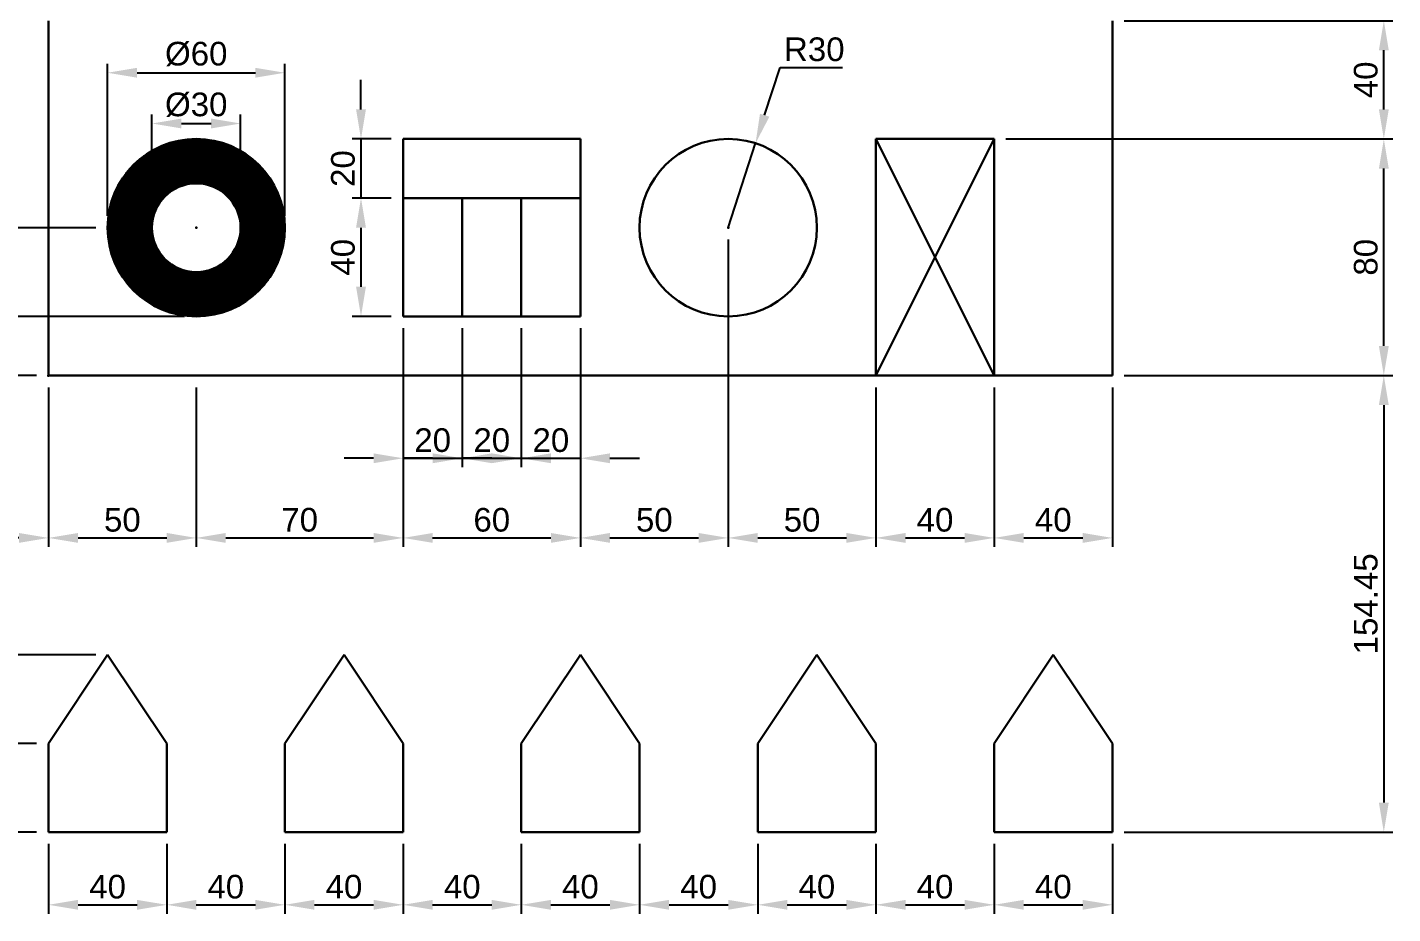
# Model space of a CAD drawing. Header units: inches. Extents: x -261 to 455, y -182 to 438.
# Drawn here: x -7.2 to 454.9, y -182 to 117.8 of the extents above; entities that cross this region are included whole.
import ezdxf

# ---------------------------------------------------------------- set-up
doc = ezdxf.new("R2010")
doc.units = ezdxf.units.IN
doc.header["$MEASUREMENT"] = 0
doc.header["$PDSIZE"] = 5
doc.layers.add('Matmenys', color=150, linetype='Continuous')
doc.layers.add('Pagrindinis', color=7, linetype='Continuous', lineweight=30)
doc.styles.get("Standard").update_dxf_attribs({"font": 'arial.ttf'})
doc.dimstyles.new('Paprastas', dxfattribs={"dimtxt": 8, "dimasz": 10, "dimexe": 3, "dimexo": 4, "dimgap": 2, "dimtad": 1, "dimdec": 4, "dimdsep": 46, "dimtxsty": 'Standard', "dimcen": 0.09, "dimadec": 0, "dimazin": 0, "dimtfac": 1, "dimtdec": 4, "dimtmove": 0, "dimatfit": 1, "dimfxl": 1, "dimtolj": 1, "dimtzin": 0, "dimarcsym": 0})
doc.dimstyles.new('Paprastas$4', dxfattribs={"dimtxt": 8, "dimasz": 10, "dimexe": 3, "dimexo": 4, "dimgap": 2, "dimtad": 1, "dimtih": 1, "dimtoh": 1, "dimdec": 4, "dimdsep": 46, "dimtxsty": 'Standard', "dimcen": 0.09, "dimadec": 0, "dimazin": 0, "dimtfac": 1, "dimtdec": 4, "dimtmove": 0, "dimatfit": 1, "dimfxl": 1, "dimtolj": 1, "dimtzin": 0, "dimarcsym": 0})

# ---------------------------------------------------------------- blocks, each defined once
blk = doc.blocks.new('*D2')
at = {"layer": 'Defpoints', "color": 0, "transparency": 16777216}
for p in [(-88, 0), (0, 0), (-88, -54.93)]:
    blk.add_point(p, dxfattribs=at)
at = {"layer": 'Matmenys', "color": 0, "lineweight": -2, "transparency": 16777216}
for p, q in [((-88, -4), (-88, -57.93)), ((0, -4), (0, -57.93)), ((-10, -54.93), (-78, -54.93))]:
    blk.add_line(p, q, dxfattribs=at)
at = {"layer": 'Matmenys', "color": 0, "transparency": 16777216}
for points in [[(-78, -53.26), (-78, -56.6), (-88, -54.93)], [(-10, -53.26), (-10, -56.6), (0, -54.93)]]:
    blk.add_solid(points, dxfattribs=at)
at = {"layer": 'Matmenys', "color": 0, "transparency": 16777216, "insert": (-44, -48.85), "char_height": 8, "attachment_point": 5}
blk.add_mtext('\\A1;88', dxfattribs=at)
blk = doc.blocks.new('*D3')
at = {"layer": 'Defpoints', "color": 0, "transparency": 16777216}
for p in [(0, 0), (50, 0), (50, -54.93)]:
    blk.add_point(p, dxfattribs=at)
at = {"layer": 'Matmenys', "color": 0, "lineweight": -2, "transparency": 16777216}
for p, q in [((0, -4), (0, -57.93)), ((50, -4), (50, -57.93)), ((10, -54.93), (40, -54.93))]:
    blk.add_line(p, q, dxfattribs=at)
at = {"layer": 'Matmenys', "color": 0, "transparency": 16777216}
for points in [[(10, -53.26), (10, -56.6), (0, -54.93)], [(40, -53.26), (40, -56.6), (50, -54.93)]]:
    blk.add_solid(points, dxfattribs=at)
at = {"layer": 'Matmenys', "color": 0, "transparency": 16777216, "insert": (25, -48.85), "char_height": 8, "attachment_point": 5}
blk.add_mtext('\\A1;50', dxfattribs=at)
blk = doc.blocks.new('*D4')
at = {"layer": 'Defpoints', "color": 0, "transparency": 16777216}
for p in [(50, 0), (120, 0), (120, -54.93)]:
    blk.add_point(p, dxfattribs=at)
at = {"layer": 'Matmenys', "color": 0, "lineweight": -2, "transparency": 16777216}
for p, q in [((50, -4), (50, -57.93)), ((120, -4), (120, -57.93)), ((60, -54.93), (110, -54.93))]:
    blk.add_line(p, q, dxfattribs=at)
at = {"layer": 'Matmenys', "color": 0, "transparency": 16777216}
for points in [[(60, -53.26), (60, -56.6), (50, -54.93)], [(110, -53.26), (110, -56.6), (120, -54.93)]]:
    blk.add_solid(points, dxfattribs=at)
at = {"layer": 'Matmenys', "color": 0, "transparency": 16777216, "insert": (85, -48.85), "char_height": 8, "attachment_point": 5}
blk.add_mtext('\\A1;70', dxfattribs=at)
blk = doc.blocks.new('*D5')
at = {"layer": 'Defpoints', "color": 0, "transparency": 16777216}
for p in [(120, 0), (180, 0), (180, -54.93)]:
    blk.add_point(p, dxfattribs=at)
at = {"layer": 'Matmenys', "color": 0, "lineweight": -2, "transparency": 16777216}
for p, q in [((120, -4), (120, -57.93)), ((180, -4), (180, -57.93)), ((130, -54.93), (170, -54.93))]:
    blk.add_line(p, q, dxfattribs=at)
at = {"layer": 'Matmenys', "color": 0, "transparency": 16777216}
for points in [[(130, -53.26), (130, -56.6), (120, -54.93)], [(170, -53.26), (170, -56.6), (180, -54.93)]]:
    blk.add_solid(points, dxfattribs=at)
at = {"layer": 'Matmenys', "color": 0, "transparency": 16777216, "insert": (150, -48.85), "char_height": 8, "attachment_point": 5}
blk.add_mtext('\\A1;60', dxfattribs=at)
blk = doc.blocks.new('*D6')
at = {"layer": 'Defpoints', "color": 0, "transparency": 16777216}
for p in [(120, 20), (140, 20), (140, -27.99)]:
    blk.add_point(p, dxfattribs=at)
at = {"layer": 'Matmenys', "color": 0, "lineweight": -2, "transparency": 16777216}
for p, q in [((120, 16), (120, -30.99)), ((140, 16), (140, -30.99)), ((110, -27.99), (100, -27.99)), ((120, -27.99), (140, -27.99)), ((150, -27.99), (160, -27.99))]:
    blk.add_line(p, q, dxfattribs=at)
at = {"layer": 'Matmenys', "color": 0, "transparency": 16777216}
for points in [[(110, -26.33), (110, -29.66), (120, -27.99)], [(150, -26.33), (150, -29.66), (140, -27.99)]]:
    blk.add_solid(points, dxfattribs=at)
at = {"layer": 'Matmenys', "color": 0, "transparency": 16777216, "insert": (130, -21.91), "char_height": 8, "attachment_point": 5}
blk.add_mtext('\\A1;20', dxfattribs=at)
blk = doc.blocks.new('*D7')
at = {"layer": 'Defpoints', "color": 0, "transparency": 16777216}
for p in [(140, 20), (160, 20), (160, -27.99)]:
    blk.add_point(p, dxfattribs=at)
at = {"layer": 'Matmenys', "color": 0, "lineweight": -2, "transparency": 16777216}
for p, q in [((140, 16), (140, -30.99)), ((160, 16), (160, -30.99)), ((130, -27.99), (120, -27.99)), ((140, -27.99), (160, -27.99)), ((170, -27.99), (180, -27.99))]:
    blk.add_line(p, q, dxfattribs=at)
at = {"layer": 'Matmenys', "color": 0, "transparency": 16777216}
for points in [[(130, -26.33), (130, -29.66), (140, -27.99)], [(170, -26.33), (170, -29.66), (160, -27.99)]]:
    blk.add_solid(points, dxfattribs=at)
at = {"layer": 'Matmenys', "color": 0, "transparency": 16777216, "insert": (150, -21.91), "char_height": 8, "attachment_point": 5}
blk.add_mtext('\\A1;20', dxfattribs=at)
blk = doc.blocks.new('*D8')
at = {"layer": 'Defpoints', "color": 0, "transparency": 16777216}
for p in [(160, 20), (180, 20), (180, -27.99)]:
    blk.add_point(p, dxfattribs=at)
at = {"layer": 'Matmenys', "color": 0, "lineweight": -2, "transparency": 16777216}
for p, q in [((160, 16), (160, -30.99)), ((180, 16), (180, -30.99)), ((150, -27.99), (140, -27.99)), ((160, -27.99), (180, -27.99)), ((190, -27.99), (200, -27.99))]:
    blk.add_line(p, q, dxfattribs=at)
at = {"layer": 'Matmenys', "color": 0, "transparency": 16777216}
for points in [[(150, -26.33), (150, -29.66), (160, -27.99)], [(190, -26.33), (190, -29.66), (180, -27.99)]]:
    blk.add_solid(points, dxfattribs=at)
at = {"layer": 'Matmenys', "color": 0, "transparency": 16777216, "insert": (170, -21.91), "char_height": 8, "attachment_point": 5}
blk.add_mtext('\\A1;20', dxfattribs=at)
blk = doc.blocks.new('*D9')
at = {"layer": 'Defpoints', "color": 0, "transparency": 16777216}
for p in [(180, 0), (230, 0), (230, -54.93)]:
    blk.add_point(p, dxfattribs=at)
at = {"layer": 'Matmenys', "color": 0, "lineweight": -2, "transparency": 16777216}
for p, q in [((180, -4), (180, -57.93)), ((230, -4), (230, -57.93)), ((190, -54.93), (220, -54.93))]:
    blk.add_line(p, q, dxfattribs=at)
at = {"layer": 'Matmenys', "color": 0, "transparency": 16777216}
for points in [[(190, -53.26), (190, -56.6), (180, -54.93)], [(220, -53.26), (220, -56.6), (230, -54.93)]]:
    blk.add_solid(points, dxfattribs=at)
at = {"layer": 'Matmenys', "color": 0, "transparency": 16777216, "insert": (205, -48.85), "char_height": 8, "attachment_point": 5}
blk.add_mtext('\\A1;50', dxfattribs=at)
blk = doc.blocks.new('*D10')
at = {"layer": 'Defpoints', "color": 0, "transparency": 16777216}
for p in [(-21.33, 20), (0, 20), (0, 0)]:
    blk.add_point(p, dxfattribs=at)
at = {"layer": 'Matmenys', "color": 0, "lineweight": -2, "transparency": 16777216}
for p, q in [((-21.33, 30), (-21.33, 40)), ((-4, 20), (-24.33, 20)), ((-21.33, 0), (-21.33, 20)), ((-4, 0), (-24.33, 0)), ((-21.33, -10), (-21.33, -20))]:
    blk.add_line(p, q, dxfattribs=at)
at = {"layer": 'Matmenys', "color": 0, "transparency": 16777216}
for points in [[(-23, 30), (-19.66, 30), (-21.33, 20)], [(-23, -10), (-19.66, -10), (-21.33, 0)]]:
    blk.add_solid(points, dxfattribs=at)
at = {"layer": 'Matmenys', "color": 0, "transparency": 16777216, "insert": (-27.41, 10), "char_height": 8, "attachment_point": 5, "rotation": 90}
blk.add_mtext('\\A1;20', dxfattribs=at)
blk = doc.blocks.new('*D11')
at = {"layer": 'Defpoints', "color": 0, "transparency": 16777216}
for p in [(-21.33, 50), (20, 50), (50, 20)]:
    blk.add_point(p, dxfattribs=at)
at = {"layer": 'Matmenys', "color": 0, "lineweight": -2, "transparency": 16777216}
for p, q in [((16, 50), (-24.33, 50)), ((-21.33, 30), (-21.33, 40)), ((46, 20), (-24.33, 20))]:
    blk.add_line(p, q, dxfattribs=at)
at = {"layer": 'Matmenys', "color": 0, "transparency": 16777216}
for points in [[(-23, 40), (-19.66, 40), (-21.33, 50)], [(-23, 30), (-19.66, 30), (-21.33, 20)]]:
    blk.add_solid(points, dxfattribs=at)
at = {"layer": 'Matmenys', "color": 0, "transparency": 16777216, "insert": (-27.42, 35), "char_height": 8, "attachment_point": 5, "rotation": 90}
blk.add_mtext('\\A1;30', dxfattribs=at)
blk = doc.blocks.new('*D13')
at = {"layer": 'Defpoints', "color": 0, "transparency": 16777216}
for p in [(80, 102.41), (20, 50), (80, 50)]:
    blk.add_point(p, dxfattribs=at)
at = {"layer": 'Matmenys', "color": 0, "lineweight": -2, "transparency": 16777216}
for p, q in [((20, 54), (20, 105.41)), ((30, 102.41), (70, 102.41)), ((80, 54), (80, 105.41))]:
    blk.add_line(p, q, dxfattribs=at)
at = {"layer": 'Matmenys', "color": 0, "transparency": 16777216}
for points in [[(30, 104.08), (30, 100.74), (20, 102.41)], [(70, 104.08), (70, 100.74), (80, 102.41)]]:
    blk.add_solid(points, dxfattribs=at)
at = {"layer": 'Matmenys', "color": 0, "transparency": 16777216, "insert": (50, 108.72), "char_height": 8, "attachment_point": 5}
blk.add_mtext('\\A1;%%C60', dxfattribs=at)
blk = doc.blocks.new('*D14')
at = {"layer": 'Defpoints', "color": 0, "transparency": 16777216}
for p in [(65, 85.24), (35, 50), (65, 50)]:
    blk.add_point(p, dxfattribs=at)
at = {"layer": 'Matmenys', "color": 0, "lineweight": -2, "transparency": 16777216}
for p, q in [((35, 54), (35, 88.24)), ((65, 54), (65, 88.24)), ((45, 85.24), (55, 85.24))]:
    blk.add_line(p, q, dxfattribs=at)
at = {"layer": 'Matmenys', "color": 0, "transparency": 16777216}
for points in [[(45, 86.91), (45, 83.58), (35, 85.24)], [(55, 86.91), (55, 83.58), (65, 85.24)]]:
    blk.add_solid(points, dxfattribs=at)
at = {"layer": 'Matmenys', "color": 0, "transparency": 16777216, "insert": (50, 91.55), "char_height": 8, "attachment_point": 5}
blk.add_mtext('\\A1;%%C30', dxfattribs=at)
blk = doc.blocks.new('*D15')
at = {"layer": 'Defpoints', "color": 0, "transparency": 16777216}
for p in [(120, 80), (105.75, 60), (120, 60)]:
    blk.add_point(p, dxfattribs=at)
at = {"layer": 'Matmenys', "color": 0, "lineweight": -2, "transparency": 16777216}
for p, q in [((105.75, 90), (105.75, 100)), ((116, 80), (102.75, 80)), ((105.75, 80), (105.75, 60)), ((116, 60), (102.75, 60)), ((105.75, 50), (105.75, 40))]:
    blk.add_line(p, q, dxfattribs=at)
at = {"layer": 'Matmenys', "color": 0, "transparency": 16777216}
for points in [[(104.08, 90), (107.42, 90), (105.75, 80)], [(104.08, 50), (107.42, 50), (105.75, 60)]]:
    blk.add_solid(points, dxfattribs=at)
at = {"layer": 'Matmenys', "color": 0, "transparency": 16777216, "insert": (99.67, 70), "char_height": 8, "attachment_point": 5, "rotation": 90}
blk.add_mtext('\\A1;20', dxfattribs=at)
blk = doc.blocks.new('*D16')
at = {"layer": 'Defpoints', "color": 0, "transparency": 16777216}
for p in [(120, 60), (105.75, 20), (120, 20)]:
    blk.add_point(p, dxfattribs=at)
at = {"layer": 'Matmenys', "color": 0, "lineweight": -2, "transparency": 16777216}
for p, q in [((116, 60), (102.75, 60)), ((105.75, 50), (105.75, 30)), ((116, 20), (102.75, 20))]:
    blk.add_line(p, q, dxfattribs=at)
at = {"layer": 'Matmenys', "color": 0, "transparency": 16777216}
for points in [[(104.08, 50), (107.42, 50), (105.75, 60)], [(104.08, 30), (107.42, 30), (105.75, 20)]]:
    blk.add_solid(points, dxfattribs=at)
at = {"layer": 'Matmenys', "color": 0, "transparency": 16777216, "insert": (99.67, 40), "char_height": 8, "attachment_point": 5, "rotation": 90}
blk.add_mtext('\\A1;40', dxfattribs=at)
blk = doc.blocks.new('*D22')
at = {"layer": 'Defpoints', "color": 0, "transparency": 16777216}
for p in [(-14.41, -94.45), (20, -94.45), (0, -124.45)]:
    blk.add_point(p, dxfattribs=at)
at = {"layer": 'Matmenys', "color": 0, "lineweight": -2, "transparency": 16777216}
for p, q in [((16, -94.45), (-17.41, -94.45)), ((-14.41, -114.45), (-14.41, -104.45)), ((-4, -124.45), (-17.41, -124.45))]:
    blk.add_line(p, q, dxfattribs=at)
at = {"layer": 'Matmenys', "color": 0, "transparency": 16777216}
for points in [[(-16.07, -104.45), (-12.74, -104.45), (-14.41, -94.45)], [(-16.07, -114.45), (-12.74, -114.45), (-14.41, -124.45)]]:
    blk.add_solid(points, dxfattribs=at)
at = {"layer": 'Matmenys', "color": 0, "transparency": 16777216, "insert": (-20.49, -109.45), "char_height": 8, "attachment_point": 5, "rotation": 90}
blk.add_mtext('\\A1;30', dxfattribs=at)
blk = doc.blocks.new('*D23')
at = {"layer": 'Defpoints', "color": 0, "transparency": 16777216}
for p in [(0, -124.45), (-14.41, -154.45), (0, -154.45)]:
    blk.add_point(p, dxfattribs=at)
at = {"layer": 'Matmenys', "color": 0, "lineweight": -2, "transparency": 16777216}
for p, q in [((-4, -124.45), (-17.41, -124.45)), ((-14.41, -134.45), (-14.41, -144.45)), ((-4, -154.45), (-17.41, -154.45))]:
    blk.add_line(p, q, dxfattribs=at)
at = {"layer": 'Matmenys', "color": 0, "transparency": 16777216}
for points in [[(-16.07, -134.45), (-12.74, -134.45), (-14.41, -124.45)], [(-16.07, -144.45), (-12.74, -144.45), (-14.41, -154.45)]]:
    blk.add_solid(points, dxfattribs=at)
at = {"layer": 'Matmenys', "color": 0, "transparency": 16777216, "insert": (-20.49, -139.45), "char_height": 8, "attachment_point": 5, "rotation": 90}
blk.add_mtext('\\A1;30', dxfattribs=at)
blk = doc.blocks.new('*D24')
at = {"layer": 'Defpoints', "color": 0, "transparency": 16777216}
for p in [(0, -154.45), (40, -154.45), (40, -179.03)]:
    blk.add_point(p, dxfattribs=at)
at = {"layer": 'Matmenys', "color": 0, "lineweight": -2, "transparency": 16777216}
for p, q in [((0, -158.45), (0, -182.03)), ((40, -158.45), (40, -182.03)), ((10, -179.03), (30, -179.03))]:
    blk.add_line(p, q, dxfattribs=at)
at = {"layer": 'Matmenys', "color": 0, "transparency": 16777216}
for points in [[(10, -177.37), (10, -180.7), (0, -179.03)], [(30, -177.37), (30, -180.7), (40, -179.03)]]:
    blk.add_solid(points, dxfattribs=at)
at = {"layer": 'Matmenys', "color": 0, "transparency": 16777216, "insert": (20, -172.95), "char_height": 8, "attachment_point": 5}
blk.add_mtext('\\A1;40', dxfattribs=at)
blk = doc.blocks.new('*D25')
at = {"layer": 'Defpoints', "color": 0, "transparency": 16777216}
for p in [(40, -154.45), (80, -154.45), (80, -179.03)]:
    blk.add_point(p, dxfattribs=at)
at = {"layer": 'Matmenys', "color": 0, "lineweight": -2, "transparency": 16777216}
for p, q in [((40, -158.45), (40, -182.03)), ((80, -158.45), (80, -182.03)), ((50, -179.03), (70, -179.03))]:
    blk.add_line(p, q, dxfattribs=at)
at = {"layer": 'Matmenys', "color": 0, "transparency": 16777216}
for points in [[(50, -177.37), (50, -180.7), (40, -179.03)], [(70, -177.37), (70, -180.7), (80, -179.03)]]:
    blk.add_solid(points, dxfattribs=at)
at = {"layer": 'Matmenys', "color": 0, "transparency": 16777216, "insert": (60, -172.95), "char_height": 8, "attachment_point": 5}
blk.add_mtext('\\A1;40', dxfattribs=at)
blk = doc.blocks.new('*D26')
at = {"layer": 'Defpoints', "color": 0, "transparency": 16777216}
for p in [(80, -154.45), (120, -154.45), (120, -179.03)]:
    blk.add_point(p, dxfattribs=at)
at = {"layer": 'Matmenys', "color": 0, "lineweight": -2, "transparency": 16777216}
for p, q in [((80, -158.45), (80, -182.03)), ((120, -158.45), (120, -182.03)), ((90, -179.03), (110, -179.03))]:
    blk.add_line(p, q, dxfattribs=at)
at = {"layer": 'Matmenys', "color": 0, "transparency": 16777216}
for points in [[(90, -177.37), (90, -180.7), (80, -179.03)], [(110, -177.37), (110, -180.7), (120, -179.03)]]:
    blk.add_solid(points, dxfattribs=at)
at = {"layer": 'Matmenys', "color": 0, "transparency": 16777216, "insert": (100, -172.95), "char_height": 8, "attachment_point": 5}
blk.add_mtext('\\A1;40', dxfattribs=at)
blk = doc.blocks.new('*D27')
at = {"layer": 'Defpoints', "color": 0, "transparency": 16777216}
for p in [(120, -154.45), (160, -154.45), (160, -179.03)]:
    blk.add_point(p, dxfattribs=at)
at = {"layer": 'Matmenys', "color": 0, "lineweight": -2, "transparency": 16777216}
for p, q in [((120, -158.45), (120, -182.03)), ((160, -158.45), (160, -182.03)), ((130, -179.03), (150, -179.03))]:
    blk.add_line(p, q, dxfattribs=at)
at = {"layer": 'Matmenys', "color": 0, "transparency": 16777216}
for points in [[(130, -177.37), (130, -180.7), (120, -179.03)], [(150, -177.37), (150, -180.7), (160, -179.03)]]:
    blk.add_solid(points, dxfattribs=at)
at = {"layer": 'Matmenys', "color": 0, "transparency": 16777216, "insert": (140, -172.95), "char_height": 8, "attachment_point": 5}
blk.add_mtext('\\A1;40', dxfattribs=at)
blk = doc.blocks.new('*D28')
at = {"layer": 'Defpoints', "color": 0, "transparency": 16777216}
for p in [(160, -154.45), (200, -154.45), (200, -179.03)]:
    blk.add_point(p, dxfattribs=at)
at = {"layer": 'Matmenys', "color": 0, "lineweight": -2, "transparency": 16777216}
for p, q in [((160, -158.45), (160, -182.03)), ((200, -158.45), (200, -182.03)), ((170, -179.03), (190, -179.03))]:
    blk.add_line(p, q, dxfattribs=at)
at = {"layer": 'Matmenys', "color": 0, "transparency": 16777216}
for points in [[(170, -177.37), (170, -180.7), (160, -179.03)], [(190, -177.37), (190, -180.7), (200, -179.03)]]:
    blk.add_solid(points, dxfattribs=at)
at = {"layer": 'Matmenys', "color": 0, "transparency": 16777216, "insert": (180, -172.95), "char_height": 8, "attachment_point": 5}
blk.add_mtext('\\A1;40', dxfattribs=at)
blk = doc.blocks.new('*D29')
at = {"layer": 'Defpoints', "color": 0, "transparency": 16777216}
for p in [(200, -154.45), (240, -154.45), (240, -179.03)]:
    blk.add_point(p, dxfattribs=at)
at = {"layer": 'Matmenys', "color": 0, "lineweight": -2, "transparency": 16777216}
for p, q in [((200, -158.45), (200, -182.03)), ((240, -158.45), (240, -182.03)), ((210, -179.03), (230, -179.03))]:
    blk.add_line(p, q, dxfattribs=at)
at = {"layer": 'Matmenys', "color": 0, "transparency": 16777216}
for points in [[(210, -177.37), (210, -180.7), (200, -179.03)], [(230, -177.37), (230, -180.7), (240, -179.03)]]:
    blk.add_solid(points, dxfattribs=at)
at = {"layer": 'Matmenys', "color": 0, "transparency": 16777216, "insert": (220, -172.95), "char_height": 8, "attachment_point": 5}
blk.add_mtext('\\A1;40', dxfattribs=at)
blk = doc.blocks.new('*D30')
at = {"layer": 'Defpoints', "color": 0, "transparency": 16777216}
for p in [(240, -154.45), (280, -154.45), (280, -179.03)]:
    blk.add_point(p, dxfattribs=at)
at = {"layer": 'Matmenys', "color": 0, "lineweight": -2, "transparency": 16777216}
for p, q in [((240, -158.45), (240, -182.03)), ((280, -158.45), (280, -182.03)), ((250, -179.03), (270, -179.03))]:
    blk.add_line(p, q, dxfattribs=at)
at = {"layer": 'Matmenys', "color": 0, "transparency": 16777216}
for points in [[(250, -177.37), (250, -180.7), (240, -179.03)], [(270, -177.37), (270, -180.7), (280, -179.03)]]:
    blk.add_solid(points, dxfattribs=at)
at = {"layer": 'Matmenys', "color": 0, "transparency": 16777216, "insert": (260, -172.95), "char_height": 8, "attachment_point": 5}
blk.add_mtext('\\A1;40', dxfattribs=at)
blk = doc.blocks.new('*D31')
at = {"layer": 'Defpoints', "color": 0, "transparency": 16777216}
for p in [(280, -154.45), (320, -154.45), (320, -179.03)]:
    blk.add_point(p, dxfattribs=at)
at = {"layer": 'Matmenys', "color": 0, "lineweight": -2, "transparency": 16777216}
for p, q in [((280, -158.45), (280, -182.03)), ((320, -158.45), (320, -182.03)), ((290, -179.03), (310, -179.03))]:
    blk.add_line(p, q, dxfattribs=at)
at = {"layer": 'Matmenys', "color": 0, "transparency": 16777216}
for points in [[(290, -177.37), (290, -180.7), (280, -179.03)], [(310, -177.37), (310, -180.7), (320, -179.03)]]:
    blk.add_solid(points, dxfattribs=at)
at = {"layer": 'Matmenys', "color": 0, "transparency": 16777216, "insert": (300, -172.95), "char_height": 8, "attachment_point": 5}
blk.add_mtext('\\A1;40', dxfattribs=at)
blk = doc.blocks.new('*D32')
at = {"layer": 'Defpoints', "color": 0, "transparency": 16777216}
for p in [(320, -154.45), (360, -154.45), (360, -179.03)]:
    blk.add_point(p, dxfattribs=at)
at = {"layer": 'Matmenys', "color": 0, "lineweight": -2, "transparency": 16777216}
for p, q in [((320, -158.45), (320, -182.03)), ((360, -158.45), (360, -182.03)), ((330, -179.03), (350, -179.03))]:
    blk.add_line(p, q, dxfattribs=at)
at = {"layer": 'Matmenys', "color": 0, "transparency": 16777216}
for points in [[(330, -177.37), (330, -180.7), (320, -179.03)], [(350, -177.37), (350, -180.7), (360, -179.03)]]:
    blk.add_solid(points, dxfattribs=at)
at = {"layer": 'Matmenys', "color": 0, "transparency": 16777216, "insert": (340, -172.95), "char_height": 8, "attachment_point": 5}
blk.add_mtext('\\A1;40', dxfattribs=at)
blk = doc.blocks.new('*D33')
at = {"layer": 'Defpoints', "color": 0, "transparency": 16777216}
for p in [(239.26, 78.54), (230, 50)]:
    blk.add_point(p, dxfattribs=at)
at = {"layer": 'Matmenys', "color": 0, "lineweight": -2, "transparency": 16777216}
for p, q in [((242.34, 88.05), (247.59, 104.21)), ((247.59, 104.21), (268.67, 104.21)), ((230, 50), (239.26, 78.54))]:
    blk.add_line(p, q, dxfattribs=at)
at = {"layer": 'Matmenys', "color": 0, "transparency": 16777216}
blk.add_solid([(240.76, 88.56), (243.93, 87.53), (239.26, 78.54)], dxfattribs=at)
at = {"layer": 'Matmenys', "color": 0, "transparency": 16777216, "insert": (259.13, 110.3), "char_height": 8, "attachment_point": 5}
blk.add_mtext('\\A1;R30', dxfattribs=at)
blk = doc.blocks.new('*D35')
at = {"layer": 'Defpoints', "color": 0, "transparency": 16777216}
for p in [(230, 50), (280, 0), (280, -54.93)]:
    blk.add_point(p, dxfattribs=at)
at = {"layer": 'Matmenys', "color": 0, "lineweight": -2, "transparency": 16777216}
for p, q in [((230, 46), (230, -57.93)), ((280, -4), (280, -57.93)), ((240, -54.93), (270, -54.93))]:
    blk.add_line(p, q, dxfattribs=at)
at = {"layer": 'Matmenys', "color": 0, "transparency": 16777216}
for points in [[(240, -53.26), (240, -56.6), (230, -54.93)], [(270, -53.26), (270, -56.6), (280, -54.93)]]:
    blk.add_solid(points, dxfattribs=at)
at = {"layer": 'Matmenys', "color": 0, "transparency": 16777216, "insert": (255, -48.85), "char_height": 8, "attachment_point": 5}
blk.add_mtext('\\A1;50', dxfattribs=at)
blk = doc.blocks.new('*D36')
at = {"layer": 'Defpoints', "color": 0, "transparency": 16777216}
for p in [(280, 0), (320, 0), (320, -54.93)]:
    blk.add_point(p, dxfattribs=at)
at = {"layer": 'Matmenys', "color": 0, "lineweight": -2, "transparency": 16777216}
for p, q in [((280, -4), (280, -57.93)), ((320, -4), (320, -57.93)), ((290, -54.93), (310, -54.93))]:
    blk.add_line(p, q, dxfattribs=at)
at = {"layer": 'Matmenys', "color": 0, "transparency": 16777216}
for points in [[(290, -53.26), (290, -56.6), (280, -54.93)], [(310, -53.26), (310, -56.6), (320, -54.93)]]:
    blk.add_solid(points, dxfattribs=at)
at = {"layer": 'Matmenys', "color": 0, "transparency": 16777216, "insert": (300, -48.85), "char_height": 8, "attachment_point": 5}
blk.add_mtext('\\A1;40', dxfattribs=at)
blk = doc.blocks.new('*D37')
at = {"layer": 'Defpoints', "color": 0, "transparency": 16777216}
for p in [(320, 0), (360, 0), (360, -54.93)]:
    blk.add_point(p, dxfattribs=at)
at = {"layer": 'Matmenys', "color": 0, "lineweight": -2, "transparency": 16777216}
for p, q in [((320, -4), (320, -57.93)), ((360, -4), (360, -57.93)), ((330, -54.93), (350, -54.93))]:
    blk.add_line(p, q, dxfattribs=at)
at = {"layer": 'Matmenys', "color": 0, "transparency": 16777216}
for points in [[(330, -53.26), (330, -56.6), (320, -54.93)], [(350, -53.26), (350, -56.6), (360, -54.93)]]:
    blk.add_solid(points, dxfattribs=at)
at = {"layer": 'Matmenys', "color": 0, "transparency": 16777216, "insert": (340, -48.85), "char_height": 8, "attachment_point": 5}
blk.add_mtext('\\A1;40', dxfattribs=at)
blk = doc.blocks.new('*D38')
at = {"layer": 'Defpoints', "color": 0, "transparency": 16777216}
for p in [(360, 80), (451.85, 80), (360, 0)]:
    blk.add_point(p, dxfattribs=at)
at = {"layer": 'Matmenys', "color": 0, "lineweight": -2, "transparency": 16777216}
for p, q in [((364, 80), (454.85, 80)), ((451.85, 10), (451.85, 70)), ((364, 0), (454.85, 0))]:
    blk.add_line(p, q, dxfattribs=at)
at = {"layer": 'Matmenys', "color": 0, "transparency": 16777216}
for points in [[(450.18, 70), (453.52, 70), (451.85, 80)], [(450.18, 10), (453.52, 10), (451.85, 0)]]:
    blk.add_solid(points, dxfattribs=at)
at = {"layer": 'Matmenys', "color": 0, "transparency": 16777216, "insert": (445.77, 40), "char_height": 8, "attachment_point": 5, "rotation": 90}
blk.add_mtext('\\A1;80', dxfattribs=at)
blk = doc.blocks.new('*D39')
at = {"layer": 'Defpoints', "color": 0, "transparency": 16777216}
for p in [(360, 0), (360, -154.45), (451.85, -154.45)]:
    blk.add_point(p, dxfattribs=at)
at = {"layer": 'Matmenys', "color": 0, "lineweight": -2, "transparency": 16777216}
for p, q in [((364, 0), (454.85, 0)), ((451.85, -10), (451.85, -144.45)), ((364, -154.45), (454.85, -154.45))]:
    blk.add_line(p, q, dxfattribs=at)
at = {"layer": 'Matmenys', "color": 0, "transparency": 16777216}
for points in [[(450.18, -10), (453.52, -10), (451.85, 0)], [(450.18, -144.45), (453.52, -144.45), (451.85, -154.45)]]:
    blk.add_solid(points, dxfattribs=at)
at = {"layer": 'Matmenys', "color": 0, "transparency": 16777216, "insert": (445.77, -77.23), "char_height": 8, "attachment_point": 5, "rotation": 90}
blk.add_mtext('\\A1;154.45', dxfattribs=at)
blk = doc.blocks.new('*D40')
at = {"layer": 'Defpoints', "color": 0, "transparency": 16777216}
for p in [(360, 120), (451.85, 120), (320, 80)]:
    blk.add_point(p, dxfattribs=at)
at = {"layer": 'Matmenys', "color": 0, "lineweight": -2, "transparency": 16777216}
for p, q in [((364, 120), (454.85, 120)), ((451.85, 90), (451.85, 110)), ((324, 80), (454.85, 80))]:
    blk.add_line(p, q, dxfattribs=at)
at = {"layer": 'Matmenys', "color": 0, "transparency": 16777216}
for points in [[(450.18, 110), (453.52, 110), (451.85, 120)], [(450.18, 90), (453.52, 90), (451.85, 80)]]:
    blk.add_solid(points, dxfattribs=at)
at = {"layer": 'Matmenys', "color": 0, "transparency": 16777216, "insert": (445.77, 100), "char_height": 8, "attachment_point": 5, "rotation": 90}
blk.add_mtext('\\A1;40', dxfattribs=at)

msp = doc.modelspace()

# ---------------------------------------------------------------- hatches: boundary and pattern name
at = {"layer": 'Pagrindinis'}
h = msp.add_hatch(dxfattribs=at)
h.set_pattern_fill('ANSI31', color=256)
h.paths.add_polyline_path([(20, 50, 1), (80, 50, 1)])
h.paths.add_polyline_path([(65, 50, -1), (35, 50, -1)], flags=16)

# ---------------------------------------------------------------- linework, layer by layer
for p, q in [((0, 120), (0, 0)), ((360, 0), (360, 120)), ((120, 20), (120, 80)), ((120, 80), (180, 80)), ((180, 80), (180, 60)), ((280, 0), (280, 80)), ((280, 80), (320, 80)), ((280, 80), (320, 0)), ((320, 80), (280, 0)), ((320, 80), (320, 0)), ((180, 60), (120, 60)), ((140, 20), (140, 60)), ((160, 20), (160, 60)), ((180, 20), (180, 60)), ((120, 20), (180, 20)), ((0, 0), (360, 0)), ((0, -124.45), (20, -94.45)), ((20, -94.45), (40, -124.45)), ((80, -124.45), (100, -94.45)), ((100, -94.45), (120, -124.45)), ((160, -124.45), (180, -94.45)), ((180, -94.45), (200, -124.45)), ((240, -124.45), (260, -94.45)), ((260, -94.45), (280, -124.45)), ((320, -124.45), (340, -94.45)), ((340, -94.45), (360, -124.45)), ((0, -154.45), (0, -124.45)), ((40, -124.45), (40, -154.45)), ((80, -154.45), (80, -124.45)), ((120, -124.45), (120, -154.45)), ((160, -154.45), (160, -124.45)), ((200, -124.45), (200, -154.45)), ((240, -154.45), (240, -124.45)), ((280, -124.45), (280, -154.45)), ((320, -154.45), (320, -124.45)), ((360, -124.45), (360, -154.45)), ((40, -154.45), (0, -154.45)), ((120, -154.45), (80, -154.45)), ((200, -154.45), (160, -154.45)), ((280, -154.45), (240, -154.45)), ((360, -154.45), (320, -154.45))]:
    msp.add_line(p, q, dxfattribs=at)
for centre, radius in [((50, 50), 30), ((230, 50), 30), ((50, 50), 15)]:
    msp.add_circle(centre, radius, dxfattribs=at)
for p in [(50, 50), (230, 50), (0, 0)]:
    msp.add_point(p, dxfattribs=at)

# ---------------------------------------------------------------- dimensions: what is measured, and where the dimension line sits
at = {"layer": 'Matmenys'}
dim = msp.add_radius_dim(center=(230, 50), mpoint=(239.25633, 78.5363), dimstyle='Paprastas$4', dxfattribs=at)
dim.commit()
dim.dimension.update_dxf_attribs({"geometry": '*D33', "text_midpoint": (259.12978, 104.21404), "dimtype": 164})
for base, p1, p2, picture, middle in [((451.85003, 120), (320, 80), (360, 120), '*D40', (445.76544, 100)), ((105.74982, 60), (120, 80), (120, 60), '*D15', (99.66524, 70)), ((451.85003, 80), (360, 0), (360, 80), '*D38', (445.76544, 40)), ((105.74982, 20), (120, 60), (120, 20), '*D16', (99.66524, 40)), ((-21.33029, 50), (50, 20), (20, 50), '*D11', (-27.41761, 35)), ((-21.33029, 20), (0, 0), (0, 20), '*D10', (-27.41488, 10)), ((451.85003, -154.45), (360, 0), (360, -154.45), '*D39', (445.76544, -77.225)), ((-14.40657, -94.45), (0, -124.45), (20, -94.45), '*D22', (-20.49388, -109.45)), ((-14.40657, -154.45), (0, -124.45), (0, -154.45), '*D23', (-20.49388, -139.45))]:
    dim = msp.add_linear_dim(base=base, p1=p1, p2=p2, angle=90, dimstyle='Paprastas', dxfattribs=at)
    dim.commit()
    dim.dimension.update_dxf_attribs({"geometry": picture, "text_midpoint": middle})
for base, p1, p2, picture, middle in [((80, 102.40893), (20, 50), (80, 50), '*D13', (50, 102.40893)), ((65, 85.24315), (35, 50), (65, 50), '*D14', (50, 85.24315))]:
    dim = msp.add_linear_dim(base=base, p1=p1, p2=p2, text='%%C<>', dimstyle='Paprastas', dxfattribs=at)
    dim.commit()
    dim.dimension.update_dxf_attribs({"geometry": picture, "text_midpoint": middle, "dimtype": 160})
for base, p1, p2, picture, middle in [((280, -54.93025), (230, 50), (280, 0), '*D35', (255, -48.84566)), ((140, -27.99465), (120, 20), (140, 20), '*D6', (130, -21.91006)), ((160, -27.99465), (140, 20), (160, 20), '*D7', (150, -21.91006)), ((180, -27.99465), (160, 20), (180, 20), '*D8', (170, -21.91006)), ((-88, -54.93025), (0, 0), (-88, 0), '*D2', (-44, -48.84566)), ((50, -54.93025), (0, 0), (50, 0), '*D3', (25, -48.84566)), ((120, -54.93025), (50, 0), (120, 0), '*D4', (85, -48.84566)), ((180, -54.93025), (120, 0), (180, 0), '*D5', (150, -48.84566)), ((230, -54.93025), (180, 0), (230, 0), '*D9', (205, -48.84566)), ((320, -54.93025), (280, 0), (320, 0), '*D36', (300, -48.84566)), ((360, -54.93025), (320, 0), (360, 0), '*D37', (340, -48.84566)), ((40, -179.0333), (0, -154.45), (40, -154.45), '*D24', (20, -172.94871)), ((80, -179.0333), (40, -154.45), (80, -154.45), '*D25', (60, -172.94871)), ((120, -179.0333), (80, -154.45), (120, -154.45), '*D26', (100, -172.94871)), ((160, -179.0333), (120, -154.45), (160, -154.45), '*D27', (140, -172.94871)), ((200, -179.0333), (160, -154.45), (200, -154.45), '*D28', (180, -172.94871)), ((240, -179.0333), (200, -154.45), (240, -154.45), '*D29', (220, -172.94871)), ((280, -179.0333), (240, -154.45), (280, -154.45), '*D30', (260, -172.94871)), ((320, -179.0333), (280, -154.45), (320, -154.45), '*D31', (300, -172.94871)), ((360, -179.0333), (320, -154.45), (360, -154.45), '*D32', (340, -172.94871))]:
    dim = msp.add_linear_dim(base=base, p1=p1, p2=p2, dimstyle='Paprastas', dxfattribs=at)
    dim.commit()
    dim.dimension.update_dxf_attribs({"geometry": picture, "text_midpoint": middle})

doc.saveas('drawing.dxf')
